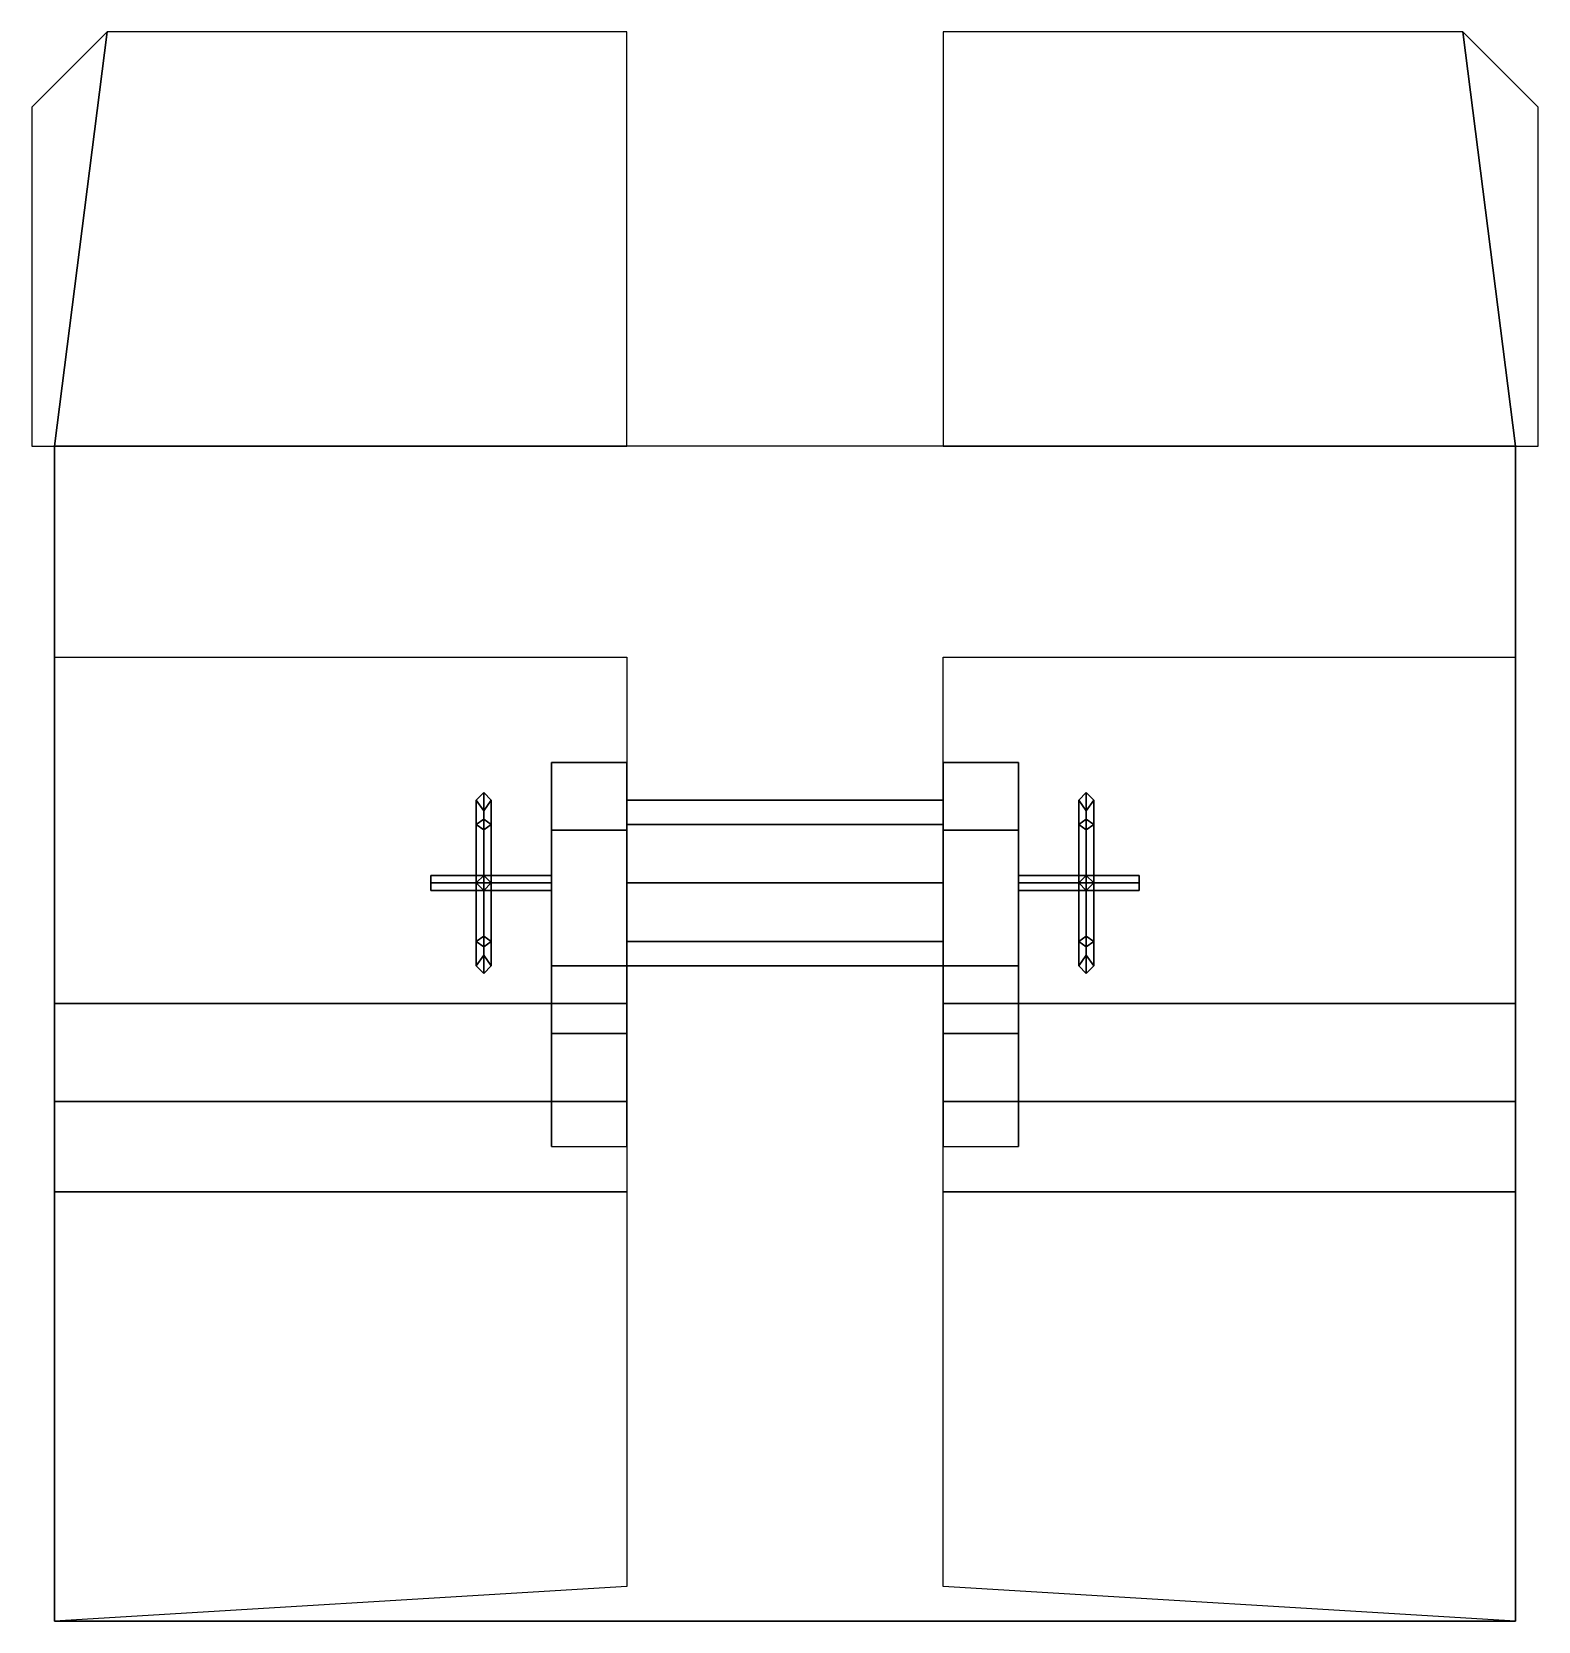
# Model space of a CAD drawing. Extents: x -1 to 1, y -1.08 to 1.03.
import ezdxf

# ---------------------------------------------------------------- set-up
doc = ezdxf.new("R2010")
doc.units = 0
doc.layers.add('TURRET_IN', color=3, linetype='CONTINUOUS')

msp = doc.modelspace()

# ---------------------------------------------------------------- linework, layer by layer
at = {"layer": 'TURRET_IN'}
for points in [[(-0.97, 0.48, 0.12), (-0.9, 1.03, 0.12), (-1, 0.93, 0.12), (-1, 0.48, 0.12)], [(-0.21, 0.48, 0.12), (-0.21, 1.03, 0.12), (-0.9, 1.03, 0.12), (-0.97, 0.48, 0.12)], [(0.97, 0.48, 0.12), (0.9, 1.03, 0.12), (0.21, 1.03, 0.12), (0.21, 0.48, 0.12)], [(1, 0.48, 0.12), (1, 0.93, 0.12), (0.9, 1.03, 0.12), (0.97, 0.48, 0.12)], [(-0.97, -1.08, 0.12), (-0.97, 0.48, 0.12), (-0.97, 0.48, 1), (-0.97, -1.08, 0.51)], [(-0.97, -1.08, 0.51), (-0.97, 0.48, 1), (-0.97, 0.24, 1.39), (-0.97, -0.51, 1.74)], [(0.97, -1.08, 0.12), (0.97, 0.48, 0.12), (-0.97, 0.48, 0.12), (-0.97, -1.08, 0.12)], [(0.97, -0.51, 1.74), (0.97, 0.24, 1.39), (0.97, 0.48, 1), (0.97, -1.08, 0.51)], [(0.97, -1.08, 0.51), (0.97, 0.48, 1), (0.97, 0.48, 0.12), (0.97, -1.08, 0.12)], [(-0.97, -0.51, 1.74), (-0.97, 0.24, 1.39), (-0.97, 0.2, 1.89), (-0.97, -0.26, 1.89)], [(0.97, -0.26, 1.89), (0.97, 0.2, 1.89), (0.97, 0.24, 1.39), (0.97, -0.51, 1.74)], [(-0.97, -0.26, 1.89), (-0.97, 0.2, 1.89), (-0.21, 0.2, 1.89), (-0.21, -0.26, 1.89)], [(0.21, -0.26, 1.89), (0.21, 0.2, 1.89), (0.97, 0.2, 1.89), (0.97, -0.26, 1.89)], [(-0.21, 0.06, 1.71), (-0.21, 0.06, 0.12), (-0.31, 0.06, 0.12), (-0.31, 0.06, 1.71)], [(-0.31, 0.06, 1.71), (-0.31, 0.06, 0.12), (-0.31, -0.45, 0.12), (-0.31, -0.3, 1.71)], [(-0.21, -0.03, 1.82), (-0.21, 0.06, 1.71), (-0.31, 0.06, 1.71), (-0.31, -0.03, 1.82)], [(-0.31, -0.03, 1.82), (-0.31, 0.06, 1.71), (-0.31, -0.3, 1.71), (-0.31, -0.21, 1.82)], [(-0.21, -0.45, 0.12), (-0.21, 0.06, 0.12), (-0.21, 0.06, 1.71), (-0.21, -0.3, 1.71)], [(-0.21, -0.3, 1.71), (-0.21, 0.06, 1.71), (-0.21, -0.03, 1.82), (-0.21, -0.21, 1.82)], [(0.21, 0.06, 1.71), (0.21, 0.06, 0.12), (0.21, -0.45, 0.12), (0.21, -0.3, 1.71)], [(0.31, 0.06, 1.71), (0.31, 0.06, 0.12), (0.21, 0.06, 0.12), (0.21, 0.06, 1.71)], [(0.21, -0.03, 1.82), (0.21, 0.06, 1.71), (0.21, -0.3, 1.71), (0.21, -0.21, 1.82)], [(0.31, -0.03, 1.82), (0.31, 0.06, 1.71), (0.21, 0.06, 1.71), (0.21, -0.03, 1.82)], [(0.31, -0.45, 0.12), (0.31, 0.06, 0.12), (0.31, 0.06, 1.71), (0.31, -0.3, 1.71)], [(0.31, -0.3, 1.71), (0.31, 0.06, 1.71), (0.31, -0.03, 1.82), (0.31, -0.21, 1.82)], [(-0.4, 0.02, 0.95), (-0.41, 0.01, 0.95), (-0.41, -0.0222, 1.0278), (-0.4, -0.0151, 1.0349)], [(-0.4, -0.0151, 0.8651), (-0.41, -0.0222, 0.8722), (-0.41, 0.01, 0.95), (-0.4, 0.02, 0.95)], [(-0.4, -0.1959, 0.94), (-0.41, -0.21, 0.95), (-0.41, 0.01, 0.95), (-0.4, -0.0041, 0.94)], [(-0.41, -0.21, 0.95), (-0.4, -0.1959, 0.96), (-0.4, -0.0041, 0.96), (-0.41, 0.01, 0.95)], [(-0.41, -0.0222, 0.8722), (-0.4, -0.0293, 0.8793), (-0.4, -0.0041, 0.94), (-0.41, 0.01, 0.95)], [(-0.41, 0.01, 0.95), (-0.4, -0.0041, 0.96), (-0.4, -0.0293, 1.0207), (-0.41, -0.0222, 1.0278)], [(-0.39, 0.01, 0.95), (-0.4, 0.02, 0.95), (-0.4, -0.0151, 1.0349), (-0.39, -0.0222, 1.0278)], [(-0.39, -0.0222, 0.8722), (-0.4, -0.0151, 0.8651), (-0.4, 0.02, 0.95), (-0.39, 0.01, 0.95)], [(-0.39, -0.21, 0.95), (-0.4, -0.1959, 0.94), (-0.4, -0.0041, 0.94), (-0.39, 0.01, 0.95)], [(-0.4, -0.1959, 0.96), (-0.39, -0.21, 0.95), (-0.39, 0.01, 0.95), (-0.4, -0.0041, 0.96)], [(-0.4, -0.0293, 0.8793), (-0.39, -0.0222, 0.8722), (-0.39, 0.01, 0.95), (-0.4, -0.0041, 0.94)], [(-0.4, -0.0041, 0.96), (-0.39, 0.01, 0.95), (-0.39, -0.0222, 1.0278), (-0.4, -0.0293, 1.0207)], [(-0.21, -0.0222, 0.8722), (-0.21, 0.01, 0.95), (0.21, 0.01, 0.95), (0.21, -0.0222, 0.8722)], [(-0.21, 0.01, 0.95), (-0.21, -0.0222, 1.0278), (0.21, -0.0222, 1.0278), (0.21, 0.01, 0.95)], [(0.39, -0.0222, 1.0278), (0.4, -0.0151, 1.0349), (0.4, 0.02, 0.95), (0.39, 0.01, 0.95)], [(0.39, 0.01, 0.95), (0.4, 0.02, 0.95), (0.4, -0.0151, 0.8651), (0.39, -0.0222, 0.8722)], [(0.4, -0.0041, 0.94), (0.39, 0.01, 0.95), (0.39, -0.0222, 0.8722), (0.4, -0.0293, 0.8793)], [(0.4, -0.0293, 1.0207), (0.39, -0.0222, 1.0278), (0.39, 0.01, 0.95), (0.4, -0.0041, 0.96)], [(0.4, -0.1959, 0.94), (0.39, -0.21, 0.95), (0.39, 0.01, 0.95), (0.4, -0.0041, 0.94)], [(0.39, -0.21, 0.95), (0.4, -0.1959, 0.96), (0.4, -0.0041, 0.96), (0.39, 0.01, 0.95)], [(0.4, -0.0151, 1.0349), (0.41, -0.0222, 1.0278), (0.41, 0.01, 0.95), (0.4, 0.02, 0.95)], [(0.4, 0.02, 0.95), (0.41, 0.01, 0.95), (0.41, -0.0222, 0.8722), (0.4, -0.0151, 0.8651)], [(0.41, 0.01, 0.95), (0.4, -0.0041, 0.94), (0.4, -0.0293, 0.8793), (0.41, -0.0222, 0.8722)], [(0.41, -0.0222, 1.0278), (0.4, -0.0293, 1.0207), (0.4, -0.0041, 0.96), (0.41, 0.01, 0.95)], [(0.41, -0.21, 0.95), (0.4, -0.1959, 0.94), (0.4, -0.0041, 0.94), (0.41, 0.01, 0.95)], [(0.4, -0.1959, 0.96), (0.41, -0.21, 0.95), (0.41, 0.01, 0.95), (0.4, -0.0041, 0.96)], [(-0.4, -0.0151, 1.0349), (-0.41, -0.0222, 1.0278), (-0.41, -0.1, 1.06), (-0.4, -0.1, 1.07)], [(-0.4, -0.1, 0.83), (-0.41, -0.1, 0.84), (-0.41, -0.0222, 0.8722), (-0.4, -0.0151, 0.8651)], [(-0.39, -0.0222, 1.0278), (-0.4, -0.0151, 1.0349), (-0.4, -0.1, 1.07), (-0.39, -0.1, 1.06)], [(-0.39, -0.1, 0.84), (-0.4, -0.1, 0.83), (-0.4, -0.0151, 0.8651), (-0.39, -0.0222, 0.8722)], [(0.39, -0.1, 1.06), (0.4, -0.1, 1.07), (0.4, -0.0151, 1.0349), (0.39, -0.0222, 1.0278)], [(0.39, -0.0222, 0.8722), (0.4, -0.0151, 0.8651), (0.4, -0.1, 0.83), (0.39, -0.1, 0.84)], [(0.4, -0.1, 1.07), (0.41, -0.1, 1.06), (0.41, -0.0222, 1.0278), (0.4, -0.0151, 1.0349)], [(0.4, -0.0151, 0.8651), (0.41, -0.0222, 0.8722), (0.41, -0.1, 0.84), (0.4, -0.1, 0.83)], [(-0.41, -0.1, 0.84), (-0.4, -0.09, 0.8541), (-0.4, -0.0293, 0.8793), (-0.41, -0.0222, 0.8722)], [(-0.41, -0.0222, 1.0278), (-0.4, -0.0293, 1.0207), (-0.4, -0.09, 1.0459), (-0.41, -0.1, 1.06)], [(-0.4, -0.09, 0.8541), (-0.39, -0.1, 0.84), (-0.39, -0.0222, 0.8722), (-0.4, -0.0293, 0.8793)], [(-0.4, -0.0293, 1.0207), (-0.39, -0.0222, 1.0278), (-0.39, -0.1, 1.06), (-0.4, -0.09, 1.0459)], [(-0.21, -0.21, 1.82), (-0.21, -0.03, 1.82), (-0.31, -0.03, 1.82), (-0.31, -0.21, 1.82)], [(-0.21, -0.1, 0.84), (-0.21, -0.0222, 0.8722), (0.21, -0.0222, 0.8722), (0.21, -0.1, 0.84)], [(-0.21, -0.0222, 1.0278), (-0.21, -0.1, 1.06), (0.21, -0.1, 1.06), (0.21, -0.0222, 1.0278)], [(0.31, -0.21, 1.82), (0.31, -0.03, 1.82), (0.21, -0.03, 1.82), (0.21, -0.21, 1.82)], [(0.4, -0.0293, 0.8793), (0.39, -0.0222, 0.8722), (0.39, -0.1, 0.84), (0.4, -0.09, 0.8541)], [(0.4, -0.09, 1.0459), (0.39, -0.1, 1.06), (0.39, -0.0222, 1.0278), (0.4, -0.0293, 1.0207)], [(0.41, -0.0222, 0.8722), (0.4, -0.0293, 0.8793), (0.4, -0.09, 0.8541), (0.41, -0.1, 0.84)], [(0.41, -0.1, 1.06), (0.4, -0.09, 1.0459), (0.4, -0.0293, 1.0207), (0.41, -0.0222, 1.0278)], [(-0.4, -0.09, 0.84), (-0.4, -0.1, 0.83), (-0.47, -0.1, 0.83), (-0.47, -0.09, 0.84)], [(-0.4, -0.1, 0.85), (-0.4, -0.09, 0.84), (-0.47, -0.09, 0.84), (-0.47, -0.1, 0.85)], [(-0.47, -0.1, 0.83), (-0.47, -0.11, 0.84), (-0.47, -0.1, 0.85), (-0.47, -0.09, 0.84)], [(-0.4, -0.1, 0.83), (-0.4, -0.11, 0.84), (-0.47, -0.11, 0.84), (-0.47, -0.1, 0.83)], [(-0.4, -0.11, 0.84), (-0.4, -0.1, 0.85), (-0.47, -0.1, 0.85), (-0.47, -0.11, 0.84)], [(-0.41, -0.1, 1.06), (-0.4, -0.09, 1.0459), (-0.4, -0.09, 0.8541), (-0.41, -0.1, 0.84)], [(-0.4, -0.1, 1.07), (-0.41, -0.1, 1.06), (-0.41, -0.1778, 1.0278), (-0.4, -0.1849, 1.0349)], [(-0.4, -0.1849, 0.8651), (-0.41, -0.1778, 0.8722), (-0.41, -0.1, 0.84), (-0.4, -0.1, 0.83)], [(-0.4, -0.11, 1.0459), (-0.41, -0.1, 1.06), (-0.41, -0.1, 0.84), (-0.4, -0.11, 0.8541)], [(-0.41, -0.1778, 0.8722), (-0.4, -0.1707, 0.8793), (-0.4, -0.11, 0.8541), (-0.41, -0.1, 0.84)], [(-0.41, -0.1, 1.06), (-0.4, -0.11, 1.0459), (-0.4, -0.1707, 1.0207), (-0.41, -0.1778, 1.0278)], [(-0.4, -0.09, 1.0459), (-0.39, -0.1, 1.06), (-0.39, -0.1, 0.84), (-0.4, -0.09, 0.8541)], [(-0.31, -0.09, 0.95), (-0.31, -0.1, 0.94), (-0.4, -0.1, 0.94), (-0.4, -0.09, 0.95)], [(-0.31, -0.1, 0.96), (-0.31, -0.09, 0.95), (-0.4, -0.09, 0.95), (-0.4, -0.1, 0.96)], [(-0.39, -0.1, 1.06), (-0.4, -0.1, 1.07), (-0.4, -0.1849, 1.0349), (-0.39, -0.1778, 1.0278)], [(-0.39, -0.1778, 0.8722), (-0.4, -0.1849, 0.8651), (-0.4, -0.1, 0.83), (-0.39, -0.1, 0.84)], [(-0.39, -0.1, 1.06), (-0.4, -0.11, 1.0459), (-0.4, -0.11, 0.8541), (-0.39, -0.1, 0.84)], [(-0.4, -0.1707, 0.8793), (-0.39, -0.1778, 0.8722), (-0.39, -0.1, 0.84), (-0.4, -0.11, 0.8541)], [(-0.4, -0.11, 1.0459), (-0.39, -0.1, 1.06), (-0.39, -0.1778, 1.0278), (-0.4, -0.1707, 1.0207)], [(-0.31, -0.1, 0.94), (-0.31, -0.11, 0.95), (-0.4, -0.11, 0.95), (-0.4, -0.1, 0.94)], [(-0.31, -0.11, 0.95), (-0.31, -0.1, 0.96), (-0.4, -0.1, 0.96), (-0.4, -0.11, 0.95)], [(-0.21, -0.1778, 0.8722), (-0.21, -0.1, 0.84), (0.21, -0.1, 0.84), (0.21, -0.1778, 0.8722)], [(-0.21, -0.1, 1.06), (-0.21, -0.1778, 1.0278), (0.21, -0.1778, 1.0278), (0.21, -0.1, 1.06)], [(0.31, -0.1, 0.94), (0.31, -0.09, 0.95), (0.4, -0.09, 0.95), (0.4, -0.1, 0.94)], [(0.31, -0.09, 0.95), (0.31, -0.1, 0.96), (0.4, -0.1, 0.96), (0.4, -0.09, 0.95)], [(0.31, -0.11, 0.95), (0.31, -0.1, 0.94), (0.4, -0.1, 0.94), (0.4, -0.11, 0.95)], [(0.31, -0.1, 0.96), (0.31, -0.11, 0.95), (0.4, -0.11, 0.95), (0.4, -0.1, 0.96)], [(0.4, -0.09, 0.8541), (0.39, -0.1, 0.84), (0.39, -0.1, 1.06), (0.4, -0.09, 1.0459)], [(0.4, -0.11, 0.8541), (0.39, -0.1, 0.84), (0.39, -0.1778, 0.8722), (0.4, -0.1707, 0.8793)], [(0.4, -0.1707, 1.0207), (0.39, -0.1778, 1.0278), (0.39, -0.1, 1.06), (0.4, -0.11, 1.0459)], [(0.39, -0.1, 0.84), (0.4, -0.11, 0.8541), (0.4, -0.11, 1.0459), (0.39, -0.1, 1.06)], [(0.39, -0.1778, 1.0278), (0.4, -0.1849, 1.0349), (0.4, -0.1, 1.07), (0.39, -0.1, 1.06)], [(0.39, -0.1, 0.84), (0.4, -0.1, 0.83), (0.4, -0.1849, 0.8651), (0.39, -0.1778, 0.8722)], [(0.4, -0.1, 1.05), (0.4, -0.09, 1.06), (0.47, -0.09, 1.06), (0.47, -0.1, 1.05)], [(0.4, -0.09, 1.06), (0.4, -0.1, 1.07), (0.47, -0.1, 1.07), (0.47, -0.09, 1.06)], [(0.41, -0.1, 0.84), (0.4, -0.09, 0.8541), (0.4, -0.09, 1.0459), (0.41, -0.1, 1.06)], [(0.4, -0.11, 1.06), (0.4, -0.1, 1.05), (0.47, -0.1, 1.05), (0.47, -0.11, 1.06)], [(0.4, -0.1, 1.07), (0.4, -0.11, 1.06), (0.47, -0.11, 1.06), (0.47, -0.1, 1.07)], [(0.41, -0.1, 0.84), (0.4, -0.11, 0.8541), (0.4, -0.1707, 0.8793), (0.41, -0.1778, 0.8722)], [(0.41, -0.1778, 1.0278), (0.4, -0.1707, 1.0207), (0.4, -0.11, 1.0459), (0.41, -0.1, 1.06)], [(0.4, -0.11, 0.8541), (0.41, -0.1, 0.84), (0.41, -0.1, 1.06), (0.4, -0.11, 1.0459)], [(0.4, -0.1849, 1.0349), (0.41, -0.1778, 1.0278), (0.41, -0.1, 1.06), (0.4, -0.1, 1.07)], [(0.4, -0.1, 0.83), (0.41, -0.1, 0.84), (0.41, -0.1778, 0.8722), (0.4, -0.1849, 0.8651)], [(0.47, -0.1, 1.07), (0.47, -0.11, 1.06), (0.47, -0.1, 1.05), (0.47, -0.09, 1.06)], [(-0.41, -0.1778, 1.0278), (-0.4, -0.1707, 1.0207), (-0.4, -0.1959, 0.96), (-0.41, -0.21, 0.95)], [(-0.41, -0.21, 0.95), (-0.4, -0.1959, 0.94), (-0.4, -0.1707, 0.8793), (-0.41, -0.1778, 0.8722)], [(-0.4, -0.1849, 1.0349), (-0.41, -0.1778, 1.0278), (-0.41, -0.21, 0.95), (-0.4, -0.22, 0.95)], [(-0.4, -0.22, 0.95), (-0.41, -0.21, 0.95), (-0.41, -0.1778, 0.8722), (-0.4, -0.1849, 0.8651)], [(-0.4, -0.1707, 1.0207), (-0.39, -0.1778, 1.0278), (-0.39, -0.21, 0.95), (-0.4, -0.1959, 0.96)], [(-0.4, -0.1959, 0.94), (-0.39, -0.21, 0.95), (-0.39, -0.1778, 0.8722), (-0.4, -0.1707, 0.8793)], [(-0.39, -0.1778, 1.0278), (-0.4, -0.1849, 1.0349), (-0.4, -0.22, 0.95), (-0.39, -0.21, 0.95)], [(-0.39, -0.21, 0.95), (-0.4, -0.22, 0.95), (-0.4, -0.1849, 0.8651), (-0.39, -0.1778, 0.8722)], [(-0.21, -0.21, 0.95), (-0.21, -0.1778, 0.8722), (0.21, -0.1778, 0.8722), (0.21, -0.21, 0.95)], [(-0.21, -0.1778, 1.0278), (-0.21, -0.21, 0.95), (0.21, -0.21, 0.95), (0.21, -0.1778, 1.0278)], [(0.4, -0.1959, 0.96), (0.39, -0.21, 0.95), (0.39, -0.1778, 1.0278), (0.4, -0.1707, 1.0207)], [(0.4, -0.1707, 0.8793), (0.39, -0.1778, 0.8722), (0.39, -0.21, 0.95), (0.4, -0.1959, 0.94)], [(0.39, -0.21, 0.95), (0.4, -0.22, 0.95), (0.4, -0.1849, 1.0349), (0.39, -0.1778, 1.0278)], [(0.39, -0.1778, 0.8722), (0.4, -0.1849, 0.8651), (0.4, -0.22, 0.95), (0.39, -0.21, 0.95)], [(0.41, -0.21, 0.95), (0.4, -0.1959, 0.96), (0.4, -0.1707, 1.0207), (0.41, -0.1778, 1.0278)], [(0.41, -0.1778, 0.8722), (0.4, -0.1707, 0.8793), (0.4, -0.1959, 0.94), (0.41, -0.21, 0.95)], [(0.4, -0.22, 0.95), (0.41, -0.21, 0.95), (0.41, -0.1778, 1.0278), (0.4, -0.1849, 1.0349)], [(0.4, -0.1849, 0.8651), (0.41, -0.1778, 0.8722), (0.41, -0.21, 0.95), (0.4, -0.22, 0.95)], [(-0.31, -0.21, 1.82), (-0.31, -0.3, 1.71), (-0.21, -0.3, 1.71), (-0.21, -0.21, 1.82)], [(0.21, -0.21, 1.82), (0.21, -0.3, 1.71), (0.31, -0.3, 1.71), (0.31, -0.21, 1.82)], [(-0.97, -0.39, 1.86), (-0.97, -0.26, 1.89), (-0.21, -0.26, 1.89), (-0.21, -0.39, 1.86)], [(-0.97, -0.51, 1.74), (-0.97, -0.51, 1.74), (-0.97, -0.26, 1.89), (-0.97, -0.39, 1.86)], [(0.21, -0.39, 1.86), (0.21, -0.26, 1.89), (0.97, -0.26, 1.89), (0.97, -0.39, 1.86)], [(0.97, -0.39, 1.86), (0.97, -0.26, 1.89), (0.97, -0.51, 1.74)], [(-0.31, -0.3, 1.71), (-0.31, -0.45, 0.12), (-0.21, -0.45, 0.12), (-0.21, -0.3, 1.71)], [(0.21, -0.3, 1.71), (0.21, -0.45, 0.12), (0.31, -0.45, 0.12), (0.31, -0.3, 1.71)], [(-0.97, -0.51, 1.74), (-0.97, -0.39, 1.86), (-0.21, -0.39, 1.86), (-0.21, -0.51, 1.74)], [(0.21, -0.51, 1.74), (0.21, -0.39, 1.86), (0.97, -0.39, 1.86), (0.97, -0.51, 1.74)], [(-0.97, -1.08, 0.51), (-0.97, -0.51, 1.74), (-0.21, -0.51, 1.74), (-0.21, -1.0337, 0.61)], [(0.21, -1.0337, 0.61), (0.21, -0.51, 1.74), (0.97, -0.51, 1.74), (0.97, -1.08, 0.51)], [(-0.97, -1.08, 0.12), (-0.97, -1.08, 0.51), (0.97, -1.08, 0.51), (0.97, -1.08, 0.12)]]:
    msp.add_3dface(points, dxfattribs=at)

doc.saveas('drawing.dxf')
